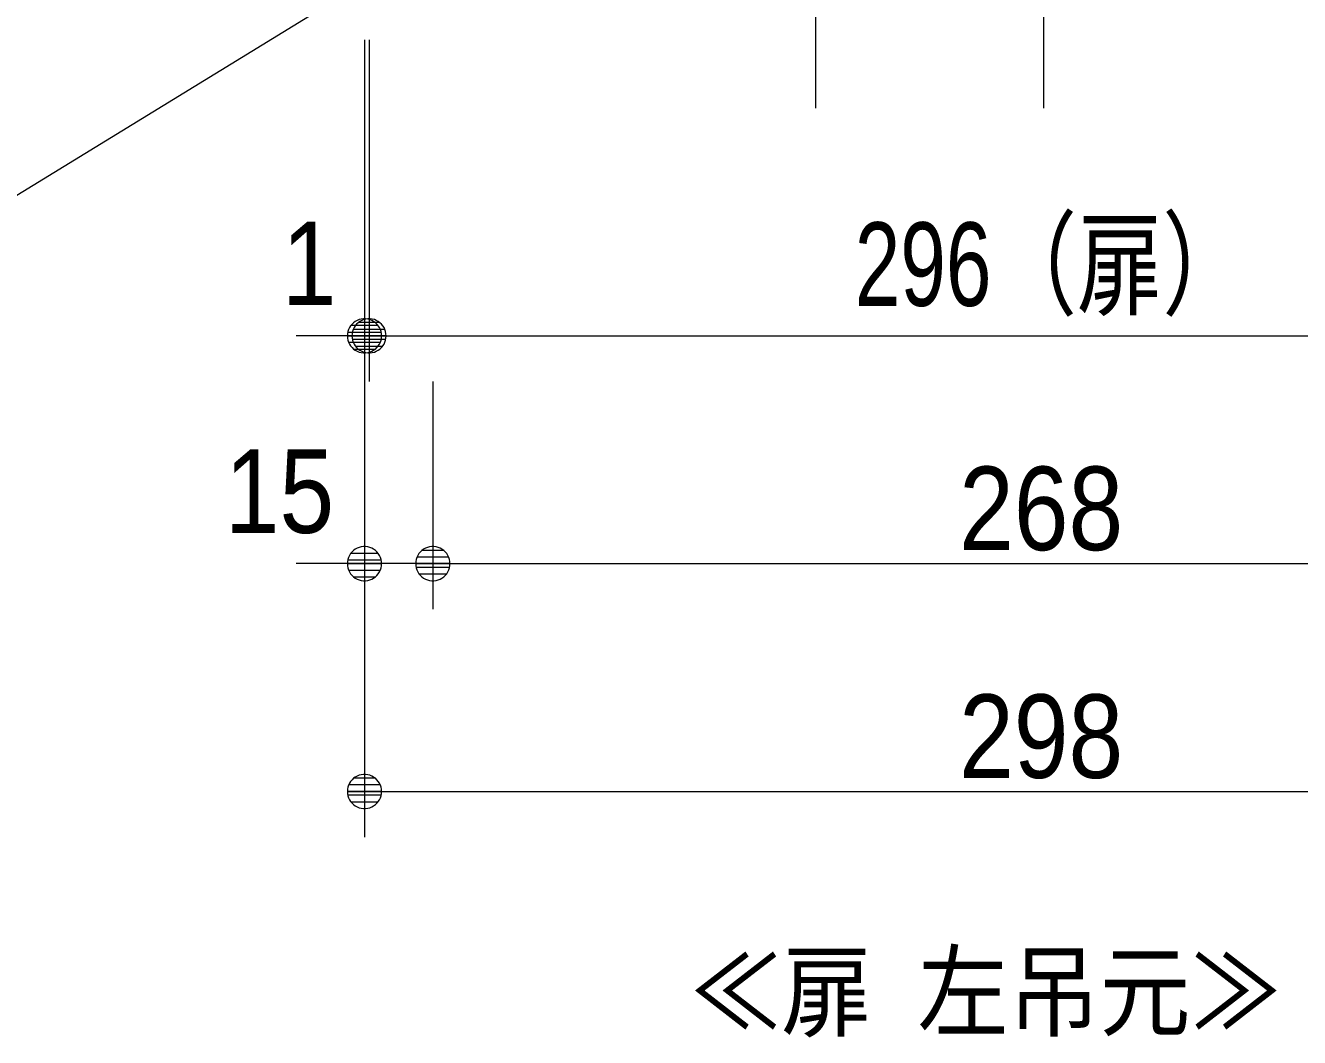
# Model space of a CAD drawing. Units: millimetres, scale not verified. Extents: x -3031 to 3031, y -1522 to 1522.
# Drawn here: x -2466.2 to -2186.5, y -1129 to -906.9 of the extents above; entities that cross this region are included whole.
import ezdxf
from ezdxf.enums import TextEntityAlignment as Align

# ---------------------------------------------------------------- set-up
doc = ezdxf.new("R2010")
doc.units = ezdxf.units.MM
doc.header["$LTSCALE"] = 10
doc.linetypes.add('CHAIN2', pattern=[12, 9, -1, 1, -1])
for name, color, linetype, lineweight in [('0-1_5ボウル・キャビネット', 7, 'Continuous', 9), ('0-2_2寸法-1', 7, 'Continuous', 9), ('0-3_0', 7, 'Continuous', 9), ('0-5_2寸法-2', 7, 'Continuous', 9), ('0-6_2寸法-3', 7, 'Continuous', 9)]:
    doc.layers.add(name, color=color, linetype=linetype, lineweight=lineweight)
doc.styles.add('ＭＳ ゴシック', font='')
doc.styles.add('ＭＳ Ｐゴシック', font='')
doc.styles.get('ＭＳ ゴシック').set_extended_font_data('MS Gothic')
doc.styles.get('ＭＳ Ｐゴシック').set_extended_font_data('MS PGothic')

# ---------------------------------------------------------------- blocks, each defined once
blk = doc.blocks.new('_Dot')
at = {"layer": '0-3_0'}
for p, q in [((-5, 0), (-10, 0)), ((4.89, 1), (-4.89, 1)), ((3.99, 3), (-3.99, 3)), ((4.58, -1.99), (-4.58, -1.99)), ((3, -3.99), (-3, -3.99))]:
    blk.add_line(p, q, dxfattribs=at)
for points in [[(5, 0), (4.96, 0.63), (4.84, 1.24), (4.65, 1.84), (4.38, 2.41), (4.05, 2.94), (3.64, 3.42), (3.19, 3.85), (2.68, 4.22), (2.13, 4.52), (1.55, 4.76), (0.94, 4.91), (0.31, 4.99), (-0.31, 4.99), (-0.94, 4.91), (-1.55, 4.76), (-2.13, 4.52), (-2.68, 4.22), (-3.19, 3.85), (-3.64, 3.42), (-4.05, 2.94), (-4.38, 2.41), (-4.65, 1.84), (-4.84, 1.24), (-4.96, 0.63), (-5, 0), (0, 0)], [(-5, 0), (-4.96, -0.63), (-4.84, -1.24), (-4.65, -1.84), (-4.38, -2.41), (-4.05, -2.94), (-3.64, -3.42), (-3.19, -3.85), (-2.68, -4.22), (-2.13, -4.52), (-1.55, -4.76), (-0.94, -4.91), (-0.31, -4.99), (0.31, -4.99), (0.94, -4.91), (1.55, -4.76), (2.13, -4.52), (2.68, -4.22), (3.19, -3.85), (3.64, -3.42), (4.05, -2.94), (4.38, -2.41), (4.65, -1.84), (4.84, -1.24), (4.96, -0.63), (5, 0), (0, 0)]]:
    blk.add_lwpolyline(points, close=True, dxfattribs=at)

msp = doc.modelspace()

# ---------------------------------------------------------------- linework, layer by layer
at = {"layer": '0-1_5ボウル・キャビネット', "linetype": 'CHAIN2'}
for p, q in [((-2242.75, 84), (-2242.75, -925)), ((-2292.75, -265), (-2292.75, -925))]:
    msp.add_line(p, q, dxfattribs=at)
at = {"layer": '0-2_2寸法-1'}
for p, q in [((-2390.75, -910), (-2390.75, -985)), ((-2383.25, -975), (-2102.25, -975)), ((-2376.75, -985), (-2376.75, -1035)), ((-2369.25, -1025), (-2116.25, -1025)), ((-2391.75, -1035), (-2391.75, -1085)), ((-2384.25, -1075), (-2101.25, -1075))]:
    msp.add_line(p, q, dxfattribs=at)
at = {"layer": '0-5_2寸法-2'}
for p, q in [((-2391.75, -910), (-2391.75, -985)), ((-2390.75, -910), (-2390.75, -985)), ((-2399.25, -975), (-2406.76, -975)), ((-2390.75, -975), (-2391.75, -975)), ((-2383.25, -975), (-2375.74, -975)), ((-2391.75, -985), (-2391.75, -1035)), ((-2376.75, -985), (-2376.75, -1035)), ((-2399.25, -1025), (-2406.76, -1025)), ((-2376.75, -1025), (-2391.75, -1025)), ((-2369.25, -1025), (-2361.74, -1025))]:
    msp.add_line(p, q, dxfattribs=at)
at = {"layer": '0-6_2寸法-3'}
msp.add_lwpolyline([(-2801.81, -952.46), (-2481.75, -952.46), (-2322.75, -855)], dxfattribs=at)

# ---------------------------------------------------------------- block references
at = {"layer": '0-2_2寸法-1', "xscale": 0.7503418, "yscale": 0.7503418, "rotation": 180}
for p in [(-2390.75, -975), (-2376.75, -1025), (-2391.75, -1075)]:
    msp.add_blockref('_Dot', p, dxfattribs=at)
at = {"layer": '0-5_2寸法-2', "xscale": 0.7503418, "yscale": 0.7503418}
for p in [(-2391.75, -975), (-2391.75, -1025)]:
    msp.add_blockref('_Dot', p, dxfattribs=at)
at = {"layer": '0-5_2寸法-2', "xscale": 0.7503418, "yscale": 0.7503418, "rotation": 180}
for p in [(-2390.75, -975), (-2376.75, -1025)]:
    msp.add_blockref('_Dot', p, dxfattribs=at)

# ---------------------------------------------------------------- texts
at = {"layer": '0-2_2寸法-1', "style": 'ＭＳ Ｐゴシック'}
for s, width, p in [('296（扉）', 0.75, (-2284.15, -973.92)), ('268', 0.9, (-2261.24, -1027.53)), ('298', 0.9, (-2261.24, -1077.53))]:
    msp.add_text(s, height=18.33, dxfattribs=dict(at, width=width)).set_placement(p, align=Align.BOTTOM_LEFT)
at = {"layer": '0-5_2寸法-2', "style": 'ＭＳ Ｐゴシック', "width": 0.9}
for s, p in [('1', (-2409.88, -973.76)), ('15', (-2422.41, -1023.76))]:
    msp.add_text(s, height=18.33, dxfattribs=at).set_placement(p, align=Align.BOTTOM_LEFT)
at = {"layer": '0-6_2寸法-3', "style": 'ＭＳ ゴシック', "width": 0.9}
msp.add_text('≪扉 左吊元≫', height=16.27, dxfattribs=at).set_placement((-2320.23, -1131.89), align=Align.BOTTOM_LEFT)

doc.saveas('drawing.dxf')
